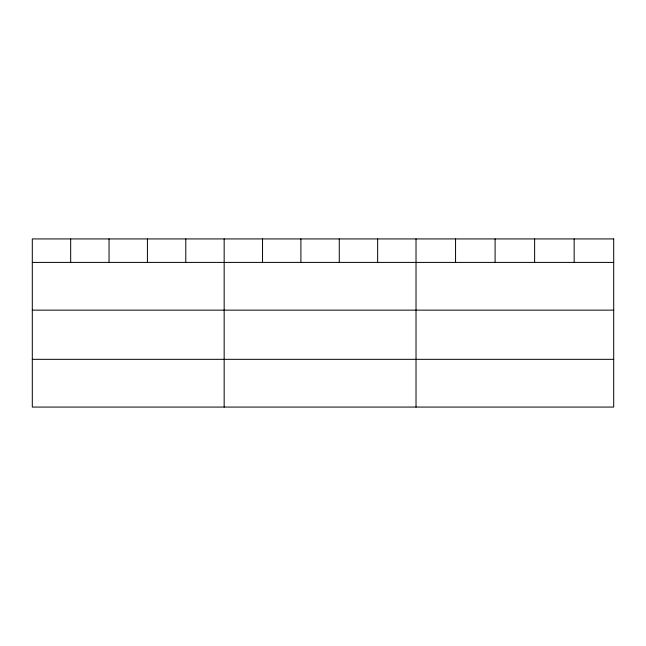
<?xml version="1.0" encoding="UTF-8"?>
<svg xmlns="http://www.w3.org/2000/svg" width="646" height="646" viewBox="0 0 646 646"><rect width="100%" height="100%" fill="white"/><g stroke="black" fill="none" stroke-linecap="round" stroke-linejoin="round"><path stroke-width="0.97" d="M32.3 262.413L613.7 262.413M32.3 310.145L613.7 310.145M32.3 359.329L613.7 359.329M574.165 238.931L574.165 262.413M534.63 238.931L534.63 262.413M495.094 238.931L495.094 262.413M455.559 238.931L455.559 262.413M416.024 238.931L416.024 407.069M377.652 238.931L377.652 262.413M339.279 238.931L339.279 262.413M300.907 238.931L300.907 262.413M262.534 238.931L262.534 262.413M224.162 238.931L224.162 407.069M185.79 238.931L185.79 262.413M147.417 238.931L147.417 262.413M109.045 238.931L109.045 262.413M70.672 238.931L70.672 262.413M613.7 238.931L32.3 238.931L32.3 407.069L613.7 407.069L613.7 238.931"/></g></svg>
